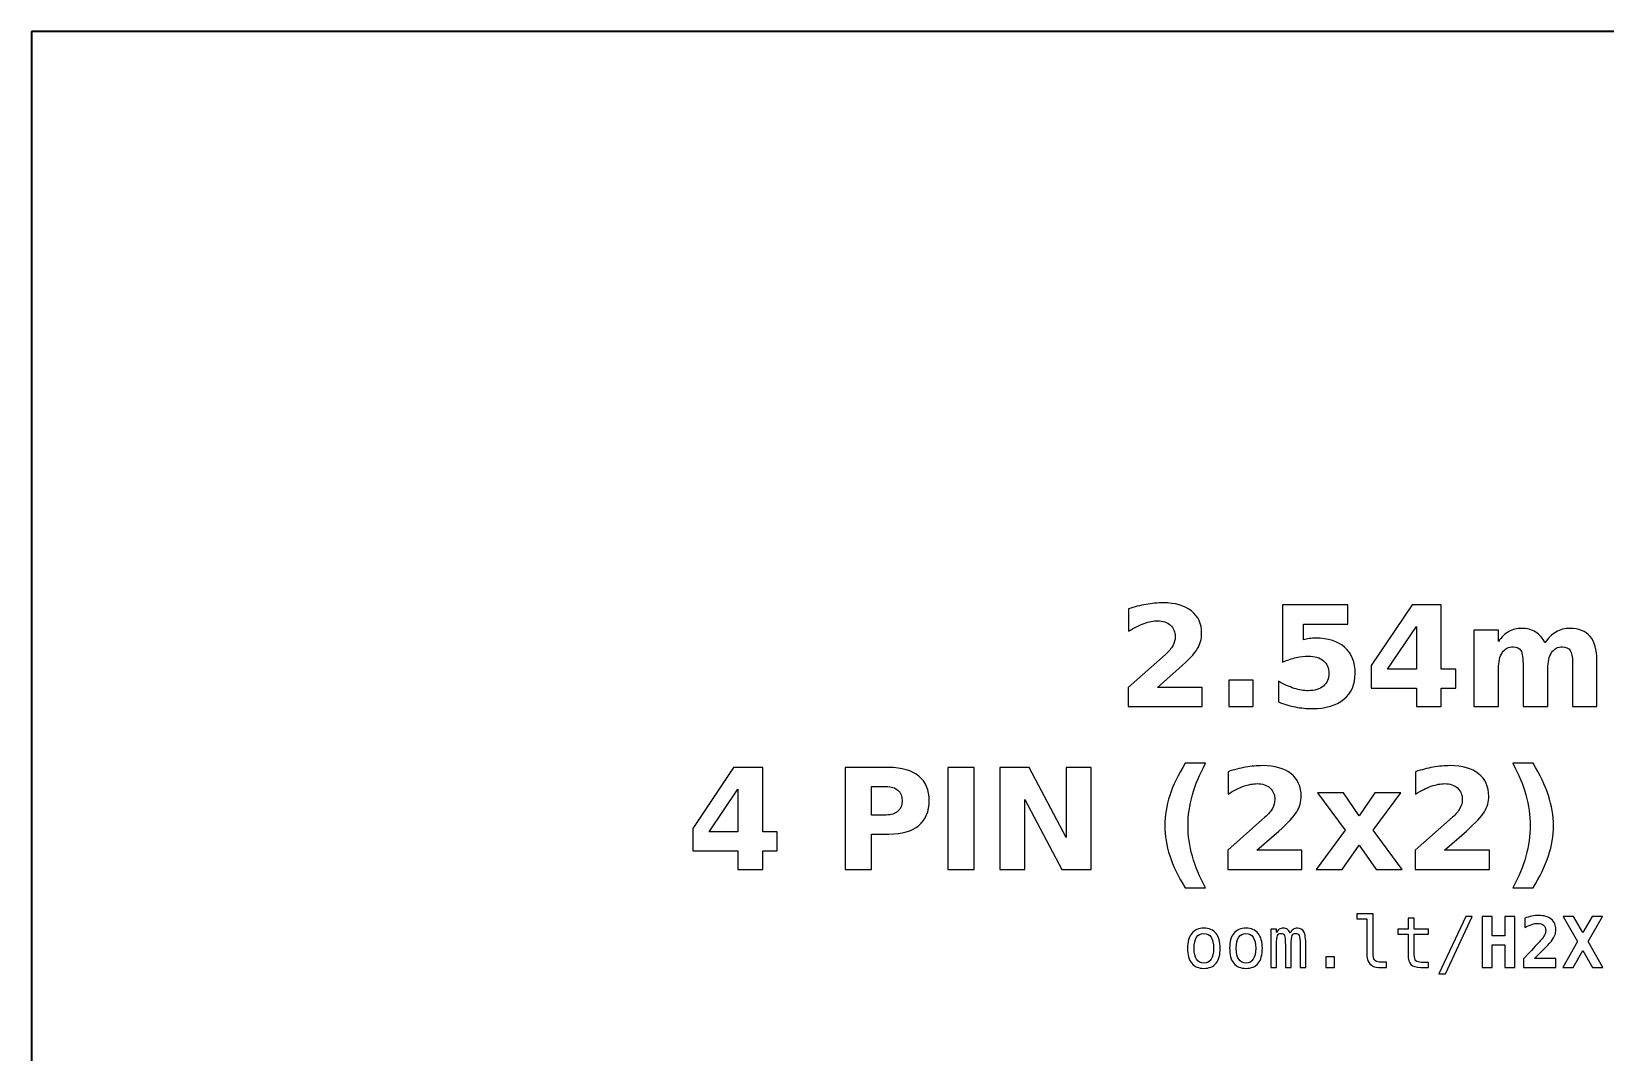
# Model space of a CAD drawing. Header units: centimetres. Extents: x -12.5 to -8.5, y -15.85 to -11.85.
# Drawn here: x -12.5 to -10.25, y -13.31 to -11.85 of the extents above; entities that cross this region are included whole.
import ezdxf

# ---------------------------------------------------------------- set-up
doc = ezdxf.new("R2010")
doc.units = ezdxf.units.CM
doc.header["$MEASUREMENT"] = 0
doc.layers.add('Layer 1', color=7, linetype='Continuous')

msp = doc.modelspace()

# ---------------------------------------------------------------- linework, layer by layer
at = {"layer": 'Layer 1', "color": 7, "lineweight": 35}
msp.add_open_spline([(-12.5, -11.85), (-12.5, -11.85), (-8.5, -11.85), (-8.5, -11.85), (-8.5, -11.85), (-8.5, -11.85), (-8.5, -15.85), (-8.5, -15.85), (-8.5, -15.85), (-8.5, -15.85), (-12.5, -15.85), (-12.5, -15.85), (-12.5, -15.85), (-12.5, -15.85), (-12.5, -11.85), (-12.5, -11.85)], degree=3, knots=[0, 0, 0, 0, 0.25, 0.25, 0.25, 0.25, 0.5, 0.5, 0.5, 0.5, 0.75, 0.75, 0.75, 0.75, 1, 1, 1, 1], dxfattribs=at)
at = {"layer": 'Layer 1', "color": 250}
for points, knots in [([(-10.89018, -12.78782), (-10.89018, -12.78782), (-10.82601, -12.78782), (-10.82601, -12.78782), (-10.82601, -12.78782), (-10.82601, -12.78782), (-10.82601, -12.81545), (-10.82601, -12.81545), (-10.82601, -12.81545), (-10.82601, -12.81545), (-10.93198, -12.81545), (-10.93198, -12.81545), (-10.93198, -12.81545), (-10.93198, -12.81545), (-10.93198, -12.78782), (-10.93198, -12.78782), (-10.93198, -12.78782), (-10.93198, -12.78782), (-10.87874, -12.74085), (-10.87874, -12.74085), (-10.87874, -12.74085), (-10.87398, -12.73655), (-10.87048, -12.73235), (-10.86821, -12.72825), (-10.86821, -12.72825), (-10.86591, -12.72415), (-10.86478, -12.71988), (-10.86478, -12.71545), (-10.86478, -12.71545), (-10.86478, -12.70862), (-10.86708, -12.70312), (-10.87168, -12.69895), (-10.87168, -12.69895), (-10.87624, -12.69478), (-10.88234, -12.69272), (-10.88998, -12.69272), (-10.88998, -12.69272), (-10.89584, -12.69272), (-10.90224, -12.69398), (-10.90921, -12.69648), (-10.90921, -12.69648), (-10.91618, -12.69898), (-10.92364, -12.70272), (-10.93158, -12.70765), (-10.93158, -12.70765), (-10.93158, -12.70765), (-10.93158, -12.67562), (-10.93158, -12.67562), (-10.93158, -12.67562), (-10.92311, -12.67282), (-10.91474, -12.67068), (-10.90648, -12.66922), (-10.90648, -12.66922), (-10.89821, -12.66775), (-10.89011, -12.66702), (-10.88214, -12.66702), (-10.88214, -12.66702), (-10.86471, -12.66702), (-10.85114, -12.67085), (-10.84148, -12.67855), (-10.84148, -12.67855), (-10.83181, -12.68622), (-10.82698, -12.69692), (-10.82698, -12.71068), (-10.82698, -12.71068), (-10.82698, -12.71862), (-10.82904, -12.72602), (-10.83314, -12.73288), (-10.83314, -12.73288), (-10.83724, -12.73975), (-10.84588, -12.74895), (-10.85901, -12.76048), (-10.85901, -12.76048), (-10.85901, -12.76048), (-10.89018, -12.78782), (-10.89018, -12.78782)], [0, 0, 0, 0, 0.0526316, 0.0526316, 0.0526316, 0.0526316, 0.1052632, 0.1052632, 0.1052632, 0.1052632, 0.1578947, 0.1578947, 0.1578947, 0.1578947, 0.2105263, 0.2105263, 0.2105263, 0.2105263, 0.2631579, 0.2631579, 0.2631579, 0.2631579, 0.3157895, 0.3157895, 0.3157895, 0.3157895, 0.3684211, 0.3684211, 0.3684211, 0.3684211, 0.4210526, 0.4210526, 0.4210526, 0.4210526, 0.4736842, 0.4736842, 0.4736842, 0.4736842, 0.5263158, 0.5263158, 0.5263158, 0.5263158, 0.5789474, 0.5789474, 0.5789474, 0.5789474, 0.6315789, 0.6315789, 0.6315789, 0.6315789, 0.6842105, 0.6842105, 0.6842105, 0.6842105, 0.7368421, 0.7368421, 0.7368421, 0.7368421, 0.7894737, 0.7894737, 0.7894737, 0.7894737, 0.8421053, 0.8421053, 0.8421053, 0.8421053, 0.8947368, 0.8947368, 0.8947368, 0.8947368, 0.9473684, 0.9473684, 0.9473684, 0.9473684, 1, 1, 1, 1]), ([(-10.71147, -12.66965), (-10.71147, -12.66965), (-10.618, -12.66965), (-10.618, -12.66965), (-10.618, -12.66965), (-10.618, -12.66965), (-10.618, -12.69728), (-10.618, -12.69728), (-10.618, -12.69728), (-10.618, -12.69728), (-10.6815, -12.69728), (-10.6815, -12.69728), (-10.6815, -12.69728), (-10.6815, -12.69728), (-10.6815, -12.71985), (-10.6815, -12.71985), (-10.6815, -12.71985), (-10.67864, -12.71908), (-10.67577, -12.71848), (-10.67287, -12.71805), (-10.67287, -12.71805), (-10.66997, -12.71762), (-10.66694, -12.71742), (-10.66384, -12.71742), (-10.66384, -12.71742), (-10.64604, -12.71742), (-10.6322, -12.72185), (-10.6223, -12.73075), (-10.6223, -12.73075), (-10.6124, -12.73962), (-10.60747, -12.75202), (-10.60747, -12.76788), (-10.60747, -12.76788), (-10.60747, -12.78365), (-10.61287, -12.79598), (-10.62364, -12.80492), (-10.62364, -12.80492), (-10.6344, -12.81382), (-10.64937, -12.81828), (-10.6685, -12.81828), (-10.6685, -12.81828), (-10.67677, -12.81828), (-10.68497, -12.81748), (-10.69307, -12.81588), (-10.69307, -12.81588), (-10.70117, -12.81428), (-10.70924, -12.81188), (-10.71724, -12.80862), (-10.71724, -12.80862), (-10.71724, -12.80862), (-10.71724, -12.77902), (-10.71724, -12.77902), (-10.71724, -12.77902), (-10.7093, -12.78358), (-10.70177, -12.78698), (-10.69464, -12.78925), (-10.69464, -12.78925), (-10.6875, -12.79155), (-10.68077, -12.79268), (-10.67447, -12.79268), (-10.67447, -12.79268), (-10.66534, -12.79268), (-10.65817, -12.79045), (-10.65294, -12.78598), (-10.65294, -12.78598), (-10.6477, -12.78155), (-10.64507, -12.77552), (-10.64507, -12.76788), (-10.64507, -12.76788), (-10.64507, -12.76022), (-10.6477, -12.75418), (-10.65294, -12.74975), (-10.65294, -12.74975), (-10.65817, -12.74532), (-10.66534, -12.74312), (-10.67447, -12.74312), (-10.67447, -12.74312), (-10.67987, -12.74312), (-10.68564, -12.74382), (-10.69174, -12.74522), (-10.69174, -12.74522), (-10.69787, -12.74662), (-10.70444, -12.74878), (-10.71147, -12.75172), (-10.71147, -12.75172), (-10.71147, -12.75172), (-10.71147, -12.66965), (-10.71147, -12.66965)], [0, 0, 0, 0, 0.0454545, 0.0454545, 0.0454545, 0.0454545, 0.0909091, 0.0909091, 0.0909091, 0.0909091, 0.1363636, 0.1363636, 0.1363636, 0.1363636, 0.1818182, 0.1818182, 0.1818182, 0.1818182, 0.2272727, 0.2272727, 0.2272727, 0.2272727, 0.2727273, 0.2727273, 0.2727273, 0.2727273, 0.3181818, 0.3181818, 0.3181818, 0.3181818, 0.3636364, 0.3636364, 0.3636364, 0.3636364, 0.4090909, 0.4090909, 0.4090909, 0.4090909, 0.4545455, 0.4545455, 0.4545455, 0.4545455, 0.5, 0.5, 0.5, 0.5, 0.5454545, 0.5454545, 0.5454545, 0.5454545, 0.5909091, 0.5909091, 0.5909091, 0.5909091, 0.6363636, 0.6363636, 0.6363636, 0.6363636, 0.6818182, 0.6818182, 0.6818182, 0.6818182, 0.7272727, 0.7272727, 0.7272727, 0.7272727, 0.7727273, 0.7727273, 0.7727273, 0.7727273, 0.8181818, 0.8181818, 0.8181818, 0.8181818, 0.8636364, 0.8636364, 0.8636364, 0.8636364, 0.9090909, 0.9090909, 0.9090909, 0.9090909, 0.9545455, 0.9545455, 0.9545455, 0.9545455, 1, 1, 1, 1]), ([(-10.5261, -12.66965), (-10.5261, -12.66965), (-10.4843, -12.66965), (-10.4843, -12.66965), (-10.4843, -12.66965), (-10.4843, -12.66965), (-10.4843, -12.76165), (-10.4843, -12.76165), (-10.4843, -12.76165), (-10.4843, -12.76165), (-10.4635, -12.76165), (-10.4635, -12.76165), (-10.4635, -12.76165), (-10.4635, -12.76165), (-10.4635, -12.78888), (-10.4635, -12.78888), (-10.4635, -12.78888), (-10.4635, -12.78888), (-10.4843, -12.78888), (-10.4843, -12.78888), (-10.4843, -12.78888), (-10.4843, -12.78888), (-10.4843, -12.81545), (-10.4843, -12.81545), (-10.4843, -12.81545), (-10.4843, -12.81545), (-10.51983, -12.81545), (-10.51983, -12.81545), (-10.51983, -12.81545), (-10.51983, -12.81545), (-10.51983, -12.78888), (-10.51983, -12.78888), (-10.51983, -12.78888), (-10.51983, -12.78888), (-10.5845, -12.78888), (-10.5845, -12.78888), (-10.5845, -12.78888), (-10.5845, -12.78888), (-10.5845, -12.75665), (-10.5845, -12.75665), (-10.5845, -12.75665), (-10.5845, -12.75665), (-10.5261, -12.66965), (-10.5261, -12.66965)], [0, 0, 0, 0, 0.0909091, 0.0909091, 0.0909091, 0.0909091, 0.1818182, 0.1818182, 0.1818182, 0.1818182, 0.2727273, 0.2727273, 0.2727273, 0.2727273, 0.3636364, 0.3636364, 0.3636364, 0.3636364, 0.4545455, 0.4545455, 0.4545455, 0.4545455, 0.5454545, 0.5454545, 0.5454545, 0.5454545, 0.6363636, 0.6363636, 0.6363636, 0.6363636, 0.7272727, 0.7272727, 0.7272727, 0.7272727, 0.8181818, 0.8181818, 0.8181818, 0.8181818, 0.9090909, 0.9090909, 0.9090909, 0.9090909, 1, 1, 1, 1]), ([(-10.51983, -12.70062), (-10.51983, -12.70062), (-10.56107, -12.76165), (-10.56107, -12.76165), (-10.56107, -12.76165), (-10.56107, -12.76165), (-10.51983, -12.76165), (-10.51983, -12.76165), (-10.51983, -12.76165), (-10.51983, -12.76165), (-10.51983, -12.70062), (-10.51983, -12.70062)], [0, 0, 0, 0, 0.3333333, 0.3333333, 0.3333333, 0.3333333, 0.6666667, 0.6666667, 0.6666667, 0.6666667, 1, 1, 1, 1]), ([(-10.33616, -12.72425), (-10.33173, -12.71748), (-10.3265, -12.71232), (-10.3204, -12.70878), (-10.3204, -12.70878), (-10.3143, -12.70522), (-10.30763, -12.70345), (-10.30033, -12.70345), (-10.30033, -12.70345), (-10.28776, -12.70345), (-10.2782, -12.70732), (-10.27163, -12.71508), (-10.27163, -12.71508), (-10.26506, -12.72282), (-10.26176, -12.73408), (-10.26176, -12.74885), (-10.26176, -12.74885), (-10.26176, -12.74885), (-10.26176, -12.81545), (-10.26176, -12.81545), (-10.26176, -12.81545), (-10.26176, -12.81545), (-10.29693, -12.81545), (-10.29693, -12.81545), (-10.29693, -12.81545), (-10.29693, -12.81545), (-10.29693, -12.75842), (-10.29693, -12.75842), (-10.29693, -12.75842), (-10.29686, -12.75758), (-10.29683, -12.75672), (-10.2968, -12.75578), (-10.2968, -12.75578), (-10.29676, -12.75488), (-10.29673, -12.75358), (-10.29673, -12.75188), (-10.29673, -12.75188), (-10.29673, -12.74415), (-10.29786, -12.73852), (-10.30016, -12.73505), (-10.30016, -12.73505), (-10.30243, -12.73155), (-10.3061, -12.72982), (-10.31116, -12.72982), (-10.31116, -12.72982), (-10.31783, -12.72982), (-10.32293, -12.73255), (-10.32656, -12.73802), (-10.32656, -12.73802), (-10.33016, -12.74348), (-10.33203, -12.75138), (-10.33216, -12.76175), (-10.33216, -12.76175), (-10.33216, -12.76175), (-10.33216, -12.81545), (-10.33216, -12.81545), (-10.33216, -12.81545), (-10.33216, -12.81545), (-10.36733, -12.81545), (-10.36733, -12.81545), (-10.36733, -12.81545), (-10.36733, -12.81545), (-10.36733, -12.75842), (-10.36733, -12.75842), (-10.36733, -12.75842), (-10.36733, -12.74632), (-10.36836, -12.73852), (-10.37046, -12.73505), (-10.37046, -12.73505), (-10.37253, -12.73155), (-10.37623, -12.72982), (-10.38156, -12.72982), (-10.38156, -12.72982), (-10.3883, -12.72982), (-10.39346, -12.73258), (-10.3971, -12.73808), (-10.3971, -12.73808), (-10.40073, -12.74358), (-10.40256, -12.75142), (-10.40256, -12.76165), (-10.40256, -12.76165), (-10.40256, -12.76165), (-10.40256, -12.81545), (-10.40256, -12.81545), (-10.40256, -12.81545), (-10.40256, -12.81545), (-10.43773, -12.81545), (-10.43773, -12.81545), (-10.43773, -12.81545), (-10.43773, -12.81545), (-10.43773, -12.70608), (-10.43773, -12.70608), (-10.43773, -12.70608), (-10.43773, -12.70608), (-10.40256, -12.70608), (-10.40256, -12.70608), (-10.40256, -12.70608), (-10.40256, -12.70608), (-10.40256, -12.72212), (-10.40256, -12.72212), (-10.40256, -12.72212), (-10.39826, -12.71592), (-10.39333, -12.71128), (-10.38776, -12.70815), (-10.38776, -12.70815), (-10.3822, -12.70502), (-10.37606, -12.70345), (-10.36936, -12.70345), (-10.36936, -12.70345), (-10.36183, -12.70345), (-10.35513, -12.70528), (-10.34936, -12.70892), (-10.34936, -12.70892), (-10.34356, -12.71258), (-10.33916, -12.71768), (-10.33616, -12.72425)], [0, 0, 0, 0, 0.0344828, 0.0344828, 0.0344828, 0.0344828, 0.0689655, 0.0689655, 0.0689655, 0.0689655, 0.1034483, 0.1034483, 0.1034483, 0.1034483, 0.137931, 0.137931, 0.137931, 0.137931, 0.1724138, 0.1724138, 0.1724138, 0.1724138, 0.2068966, 0.2068966, 0.2068966, 0.2068966, 0.2413793, 0.2413793, 0.2413793, 0.2413793, 0.2758621, 0.2758621, 0.2758621, 0.2758621, 0.3103448, 0.3103448, 0.3103448, 0.3103448, 0.3448276, 0.3448276, 0.3448276, 0.3448276, 0.3793103, 0.3793103, 0.3793103, 0.3793103, 0.4137931, 0.4137931, 0.4137931, 0.4137931, 0.4482759, 0.4482759, 0.4482759, 0.4482759, 0.4827586, 0.4827586, 0.4827586, 0.4827586, 0.5172414, 0.5172414, 0.5172414, 0.5172414, 0.5517241, 0.5517241, 0.5517241, 0.5517241, 0.5862069, 0.5862069, 0.5862069, 0.5862069, 0.6206897, 0.6206897, 0.6206897, 0.6206897, 0.6551724, 0.6551724, 0.6551724, 0.6551724, 0.6896552, 0.6896552, 0.6896552, 0.6896552, 0.7241379, 0.7241379, 0.7241379, 0.7241379, 0.7586207, 0.7586207, 0.7586207, 0.7586207, 0.7931034, 0.7931034, 0.7931034, 0.7931034, 0.8275862, 0.8275862, 0.8275862, 0.8275862, 0.862069, 0.862069, 0.862069, 0.862069, 0.8965517, 0.8965517, 0.8965517, 0.8965517, 0.9310345, 0.9310345, 0.9310345, 0.9310345, 0.9655172, 0.9655172, 0.9655172, 0.9655172, 1, 1, 1, 1]), ([(-10.78824, -12.77765), (-10.78824, -12.77765), (-10.75307, -12.77765), (-10.75307, -12.77765), (-10.75307, -12.77765), (-10.75307, -12.77765), (-10.75307, -12.81545), (-10.75307, -12.81545), (-10.75307, -12.81545), (-10.75307, -12.81545), (-10.78824, -12.81545), (-10.78824, -12.81545), (-10.78824, -12.81545), (-10.78824, -12.81545), (-10.78824, -12.77765), (-10.78824, -12.77765)], [0, 0, 0, 0, 0.25, 0.25, 0.25, 0.25, 0.5, 0.5, 0.5, 0.5, 0.75, 0.75, 0.75, 0.75, 1, 1, 1, 1]), ([(-11.49624, -12.90245), (-11.49624, -12.90245), (-11.45444, -12.90245), (-11.45444, -12.90245), (-11.45444, -12.90245), (-11.45444, -12.90245), (-11.45444, -12.99445), (-11.45444, -12.99445), (-11.45444, -12.99445), (-11.45444, -12.99445), (-11.43364, -12.99445), (-11.43364, -12.99445), (-11.43364, -12.99445), (-11.43364, -12.99445), (-11.43364, -13.02168), (-11.43364, -13.02168), (-11.43364, -13.02168), (-11.43364, -13.02168), (-11.45444, -13.02168), (-11.45444, -13.02168), (-11.45444, -13.02168), (-11.45444, -13.02168), (-11.45444, -13.04825), (-11.45444, -13.04825), (-11.45444, -13.04825), (-11.45444, -13.04825), (-11.48997, -13.04825), (-11.48997, -13.04825), (-11.48997, -13.04825), (-11.48997, -13.04825), (-11.48997, -13.02168), (-11.48997, -13.02168), (-11.48997, -13.02168), (-11.48997, -13.02168), (-11.55464, -13.02168), (-11.55464, -13.02168), (-11.55464, -13.02168), (-11.55464, -13.02168), (-11.55464, -12.98945), (-11.55464, -12.98945), (-11.55464, -12.98945), (-11.55464, -12.98945), (-11.49624, -12.90245), (-11.49624, -12.90245)], [0, 0, 0, 0, 0.0909091, 0.0909091, 0.0909091, 0.0909091, 0.1818182, 0.1818182, 0.1818182, 0.1818182, 0.2727273, 0.2727273, 0.2727273, 0.2727273, 0.3636364, 0.3636364, 0.3636364, 0.3636364, 0.4545455, 0.4545455, 0.4545455, 0.4545455, 0.5454545, 0.5454545, 0.5454545, 0.5454545, 0.6363636, 0.6363636, 0.6363636, 0.6363636, 0.7272727, 0.7272727, 0.7272727, 0.7272727, 0.8181818, 0.8181818, 0.8181818, 0.8181818, 0.9090909, 0.9090909, 0.9090909, 0.9090909, 1, 1, 1, 1]), ([(-11.33647, -12.90245), (-11.33647, -12.90245), (-11.27407, -12.90245), (-11.27407, -12.90245), (-11.27407, -12.90245), (-11.25551, -12.90245), (-11.24127, -12.90658), (-11.23134, -12.91482), (-11.23134, -12.91482), (-11.22141, -12.92305), (-11.21644, -12.93478), (-11.21644, -12.95002), (-11.21644, -12.95002), (-11.21644, -12.96528), (-11.22141, -12.97705), (-11.23134, -12.98528), (-11.23134, -12.98528), (-11.24127, -12.99352), (-11.25551, -12.99765), (-11.27407, -12.99765), (-11.27407, -12.99765), (-11.27407, -12.99765), (-11.29887, -12.99765), (-11.29887, -12.99765), (-11.29887, -12.99765), (-11.29887, -12.99765), (-11.29887, -13.04825), (-11.29887, -13.04825), (-11.29887, -13.04825), (-11.29887, -13.04825), (-11.33647, -13.04825), (-11.33647, -13.04825), (-11.33647, -13.04825), (-11.33647, -13.04825), (-11.33647, -12.90245), (-11.33647, -12.90245)], [0, 0, 0, 0, 0.1111111, 0.1111111, 0.1111111, 0.1111111, 0.2222222, 0.2222222, 0.2222222, 0.2222222, 0.3333333, 0.3333333, 0.3333333, 0.3333333, 0.4444444, 0.4444444, 0.4444444, 0.4444444, 0.5555556, 0.5555556, 0.5555556, 0.5555556, 0.6666667, 0.6666667, 0.6666667, 0.6666667, 0.7777778, 0.7777778, 0.7777778, 0.7777778, 0.8888889, 0.8888889, 0.8888889, 0.8888889, 1, 1, 1, 1]), ([(-11.1899, -12.90245), (-11.1899, -12.90245), (-11.1523, -12.90245), (-11.1523, -12.90245), (-11.1523, -12.90245), (-11.1523, -12.90245), (-11.1523, -13.04825), (-11.1523, -13.04825), (-11.1523, -13.04825), (-11.1523, -13.04825), (-11.1899, -13.04825), (-11.1899, -13.04825), (-11.1899, -13.04825), (-11.1899, -13.04825), (-11.1899, -12.90245), (-11.1899, -12.90245)], [0, 0, 0, 0, 0.25, 0.25, 0.25, 0.25, 0.5, 0.5, 0.5, 0.5, 0.75, 0.75, 0.75, 0.75, 1, 1, 1, 1]), ([(-11.1155, -12.90245), (-11.1155, -12.90245), (-11.0735, -12.90245), (-11.0735, -12.90245), (-11.0735, -12.90245), (-11.0735, -12.90245), (-11.02047, -13.00245), (-11.02047, -13.00245), (-11.02047, -13.00245), (-11.02047, -13.00245), (-11.02047, -12.90245), (-11.02047, -12.90245), (-11.02047, -12.90245), (-11.02047, -12.90245), (-10.98484, -12.90245), (-10.98484, -12.90245), (-10.98484, -12.90245), (-10.98484, -12.90245), (-10.98484, -13.04825), (-10.98484, -13.04825), (-10.98484, -13.04825), (-10.98484, -13.04825), (-11.02684, -13.04825), (-11.02684, -13.04825), (-11.02684, -13.04825), (-11.02684, -13.04825), (-11.07987, -12.94825), (-11.07987, -12.94825), (-11.07987, -12.94825), (-11.07987, -12.94825), (-11.07987, -13.04825), (-11.07987, -13.04825), (-11.07987, -13.04825), (-11.07987, -13.04825), (-11.1155, -13.04825), (-11.1155, -13.04825), (-11.1155, -13.04825), (-11.1155, -13.04825), (-11.1155, -12.90245), (-11.1155, -12.90245)], [0, 0, 0, 0, 0.1, 0.1, 0.1, 0.1, 0.2, 0.2, 0.2, 0.2, 0.3, 0.3, 0.3, 0.3, 0.4, 0.4, 0.4, 0.4, 0.5, 0.5, 0.5, 0.5, 0.6, 0.6, 0.6, 0.6, 0.7, 0.7, 0.7, 0.7, 0.8, 0.8, 0.8, 0.8, 0.9, 0.9, 0.9, 0.9, 1, 1, 1, 1]), ([(-10.82147, -13.07462), (-10.82147, -13.07462), (-10.85047, -13.07462), (-10.85047, -13.07462), (-10.85047, -13.07462), (-10.86044, -13.05855), (-10.8678, -13.04325), (-10.87254, -13.02875), (-10.87254, -13.02875), (-10.8773, -13.01428), (-10.87967, -12.99992), (-10.87967, -12.98565), (-10.87967, -12.98565), (-10.87967, -12.97138), (-10.87727, -12.95695), (-10.8725, -12.94235), (-10.8725, -12.94235), (-10.8677, -12.92772), (-10.86037, -12.91245), (-10.85047, -12.89648), (-10.85047, -12.89648), (-10.85047, -12.89648), (-10.82147, -12.89648), (-10.82147, -12.89648), (-10.82147, -12.89648), (-10.8298, -12.91192), (-10.83604, -12.92702), (-10.8402, -12.94175), (-10.8402, -12.94175), (-10.84437, -12.95648), (-10.84647, -12.97105), (-10.84647, -12.98545), (-10.84647, -12.98545), (-10.84647, -12.99985), (-10.8444, -13.01442), (-10.84027, -13.02922), (-10.84027, -13.02922), (-10.83614, -13.04398), (-10.82987, -13.05912), (-10.82147, -13.07462)], [0, 0, 0, 0, 0.1, 0.1, 0.1, 0.1, 0.2, 0.2, 0.2, 0.2, 0.3, 0.3, 0.3, 0.3, 0.4, 0.4, 0.4, 0.4, 0.5, 0.5, 0.5, 0.5, 0.6, 0.6, 0.6, 0.6, 0.7, 0.7, 0.7, 0.7, 0.8, 0.8, 0.8, 0.8, 0.9, 0.9, 0.9, 0.9, 1, 1, 1, 1]), ([(-10.74784, -13.02062), (-10.74784, -13.02062), (-10.68367, -13.02062), (-10.68367, -13.02062), (-10.68367, -13.02062), (-10.68367, -13.02062), (-10.68367, -13.04825), (-10.68367, -13.04825), (-10.68367, -13.04825), (-10.68367, -13.04825), (-10.78964, -13.04825), (-10.78964, -13.04825), (-10.78964, -13.04825), (-10.78964, -13.04825), (-10.78964, -13.02062), (-10.78964, -13.02062), (-10.78964, -13.02062), (-10.78964, -13.02062), (-10.7364, -12.97365), (-10.7364, -12.97365), (-10.7364, -12.97365), (-10.73164, -12.96935), (-10.72814, -12.96515), (-10.72587, -12.96105), (-10.72587, -12.96105), (-10.72357, -12.95695), (-10.72244, -12.95268), (-10.72244, -12.94825), (-10.72244, -12.94825), (-10.72244, -12.94142), (-10.72474, -12.93592), (-10.72934, -12.93175), (-10.72934, -12.93175), (-10.7339, -12.92758), (-10.74, -12.92552), (-10.74764, -12.92552), (-10.74764, -12.92552), (-10.7535, -12.92552), (-10.7599, -12.92678), (-10.76687, -12.92928), (-10.76687, -12.92928), (-10.77384, -12.93178), (-10.7813, -12.93552), (-10.78924, -12.94045), (-10.78924, -12.94045), (-10.78924, -12.94045), (-10.78924, -12.90842), (-10.78924, -12.90842), (-10.78924, -12.90842), (-10.78077, -12.90562), (-10.7724, -12.90348), (-10.76414, -12.90202), (-10.76414, -12.90202), (-10.75587, -12.90055), (-10.74777, -12.89982), (-10.7398, -12.89982), (-10.7398, -12.89982), (-10.72237, -12.89982), (-10.7088, -12.90365), (-10.69914, -12.91135), (-10.69914, -12.91135), (-10.68947, -12.91902), (-10.68464, -12.92972), (-10.68464, -12.94348), (-10.68464, -12.94348), (-10.68464, -12.95142), (-10.6867, -12.95882), (-10.6908, -12.96568), (-10.6908, -12.96568), (-10.6949, -12.97255), (-10.70354, -12.98175), (-10.71667, -12.99328), (-10.71667, -12.99328), (-10.71667, -12.99328), (-10.74784, -13.02062), (-10.74784, -13.02062)], [0, 0, 0, 0, 0.0526316, 0.0526316, 0.0526316, 0.0526316, 0.1052632, 0.1052632, 0.1052632, 0.1052632, 0.1578947, 0.1578947, 0.1578947, 0.1578947, 0.2105263, 0.2105263, 0.2105263, 0.2105263, 0.2631579, 0.2631579, 0.2631579, 0.2631579, 0.3157895, 0.3157895, 0.3157895, 0.3157895, 0.3684211, 0.3684211, 0.3684211, 0.3684211, 0.4210526, 0.4210526, 0.4210526, 0.4210526, 0.4736842, 0.4736842, 0.4736842, 0.4736842, 0.5263158, 0.5263158, 0.5263158, 0.5263158, 0.5789474, 0.5789474, 0.5789474, 0.5789474, 0.6315789, 0.6315789, 0.6315789, 0.6315789, 0.6842105, 0.6842105, 0.6842105, 0.6842105, 0.7368421, 0.7368421, 0.7368421, 0.7368421, 0.7894737, 0.7894737, 0.7894737, 0.7894737, 0.8421053, 0.8421053, 0.8421053, 0.8421053, 0.8947368, 0.8947368, 0.8947368, 0.8947368, 0.9473684, 0.9473684, 0.9473684, 0.9473684, 1, 1, 1, 1]), ([(-10.47967, -13.02062), (-10.47967, -13.02062), (-10.4155, -13.02062), (-10.4155, -13.02062), (-10.4155, -13.02062), (-10.4155, -13.02062), (-10.4155, -13.04825), (-10.4155, -13.04825), (-10.4155, -13.04825), (-10.4155, -13.04825), (-10.52147, -13.04825), (-10.52147, -13.04825), (-10.52147, -13.04825), (-10.52147, -13.04825), (-10.52147, -13.02062), (-10.52147, -13.02062), (-10.52147, -13.02062), (-10.52147, -13.02062), (-10.46823, -12.97365), (-10.46823, -12.97365), (-10.46823, -12.97365), (-10.46347, -12.96935), (-10.45997, -12.96515), (-10.4577, -12.96105), (-10.4577, -12.96105), (-10.4554, -12.95695), (-10.45427, -12.95268), (-10.45427, -12.94825), (-10.45427, -12.94825), (-10.45427, -12.94142), (-10.45657, -12.93592), (-10.46117, -12.93175), (-10.46117, -12.93175), (-10.46573, -12.92758), (-10.47183, -12.92552), (-10.47947, -12.92552), (-10.47947, -12.92552), (-10.48533, -12.92552), (-10.49173, -12.92678), (-10.4987, -12.92928), (-10.4987, -12.92928), (-10.50567, -12.93178), (-10.51313, -12.93552), (-10.52107, -12.94045), (-10.52107, -12.94045), (-10.52107, -12.94045), (-10.52107, -12.90842), (-10.52107, -12.90842), (-10.52107, -12.90842), (-10.5126, -12.90562), (-10.50423, -12.90348), (-10.49597, -12.90202), (-10.49597, -12.90202), (-10.4877, -12.90055), (-10.4796, -12.89982), (-10.47163, -12.89982), (-10.47163, -12.89982), (-10.4542, -12.89982), (-10.44063, -12.90365), (-10.43097, -12.91135), (-10.43097, -12.91135), (-10.4213, -12.91902), (-10.41647, -12.92972), (-10.41647, -12.94348), (-10.41647, -12.94348), (-10.41647, -12.95142), (-10.41853, -12.95882), (-10.42263, -12.96568), (-10.42263, -12.96568), (-10.42673, -12.97255), (-10.43537, -12.98175), (-10.4485, -12.99328), (-10.4485, -12.99328), (-10.4485, -12.99328), (-10.47967, -13.02062), (-10.47967, -13.02062)], [0, 0, 0, 0, 0.0526316, 0.0526316, 0.0526316, 0.0526316, 0.1052632, 0.1052632, 0.1052632, 0.1052632, 0.1578947, 0.1578947, 0.1578947, 0.1578947, 0.2105263, 0.2105263, 0.2105263, 0.2105263, 0.2631579, 0.2631579, 0.2631579, 0.2631579, 0.3157895, 0.3157895, 0.3157895, 0.3157895, 0.3684211, 0.3684211, 0.3684211, 0.3684211, 0.4210526, 0.4210526, 0.4210526, 0.4210526, 0.4736842, 0.4736842, 0.4736842, 0.4736842, 0.5263158, 0.5263158, 0.5263158, 0.5263158, 0.5789474, 0.5789474, 0.5789474, 0.5789474, 0.6315789, 0.6315789, 0.6315789, 0.6315789, 0.6842105, 0.6842105, 0.6842105, 0.6842105, 0.7368421, 0.7368421, 0.7368421, 0.7368421, 0.7894737, 0.7894737, 0.7894737, 0.7894737, 0.8421053, 0.8421053, 0.8421053, 0.8421053, 0.8947368, 0.8947368, 0.8947368, 0.8947368, 0.9473684, 0.9473684, 0.9473684, 0.9473684, 1, 1, 1, 1]), ([(-10.38213, -13.07462), (-10.3738, -13.05912), (-10.36753, -13.04398), (-10.36336, -13.02922), (-10.36336, -13.02922), (-10.3592, -13.01442), (-10.35713, -12.99985), (-10.35713, -12.98545), (-10.35713, -12.98545), (-10.35713, -12.97105), (-10.3592, -12.95648), (-10.36336, -12.94175), (-10.36336, -12.94175), (-10.36753, -12.92702), (-10.3738, -12.91192), (-10.38213, -12.89648), (-10.38213, -12.89648), (-10.38213, -12.89648), (-10.35313, -12.89648), (-10.35313, -12.89648), (-10.35313, -12.89648), (-10.34323, -12.91245), (-10.3359, -12.92772), (-10.3311, -12.94235), (-10.3311, -12.94235), (-10.32633, -12.95695), (-10.32393, -12.97138), (-10.32393, -12.98565), (-10.32393, -12.98565), (-10.32393, -12.99992), (-10.3263, -13.01428), (-10.33106, -13.02875), (-10.33106, -13.02875), (-10.3358, -13.04325), (-10.34316, -13.05855), (-10.35313, -13.07462), (-10.35313, -13.07462), (-10.35313, -13.07462), (-10.38213, -13.07462), (-10.38213, -13.07462)], [0, 0, 0, 0, 0.1, 0.1, 0.1, 0.1, 0.2, 0.2, 0.2, 0.2, 0.3, 0.3, 0.3, 0.3, 0.4, 0.4, 0.4, 0.4, 0.5, 0.5, 0.5, 0.5, 0.6, 0.6, 0.6, 0.6, 0.7, 0.7, 0.7, 0.7, 0.8, 0.8, 0.8, 0.8, 0.9, 0.9, 0.9, 0.9, 1, 1, 1, 1]), ([(-11.48997, -12.93342), (-11.48997, -12.93342), (-11.53121, -12.99445), (-11.53121, -12.99445), (-11.53121, -12.99445), (-11.53121, -12.99445), (-11.48997, -12.99445), (-11.48997, -12.99445), (-11.48997, -12.99445), (-11.48997, -12.99445), (-11.48997, -12.93342), (-11.48997, -12.93342)], [0, 0, 0, 0, 0.3333333, 0.3333333, 0.3333333, 0.3333333, 0.6666667, 0.6666667, 0.6666667, 0.6666667, 1, 1, 1, 1]), ([(-11.29887, -12.92968), (-11.29887, -12.92968), (-11.29887, -12.97042), (-11.29887, -12.97042), (-11.29887, -12.97042), (-11.29887, -12.97042), (-11.27807, -12.97042), (-11.27807, -12.97042), (-11.27807, -12.97042), (-11.27077, -12.97042), (-11.26514, -12.96865), (-11.26117, -12.96508), (-11.26117, -12.96508), (-11.25721, -12.96155), (-11.25521, -12.95652), (-11.25521, -12.95002), (-11.25521, -12.95002), (-11.25521, -12.94348), (-11.25721, -12.93848), (-11.26117, -12.93495), (-11.26117, -12.93495), (-11.26514, -12.93145), (-11.27077, -12.92968), (-11.27807, -12.92968), (-11.27807, -12.92968), (-11.27807, -12.92968), (-11.29887, -12.92968), (-11.29887, -12.92968)], [0, 0, 0, 0, 0.1428571, 0.1428571, 0.1428571, 0.1428571, 0.2857143, 0.2857143, 0.2857143, 0.2857143, 0.4285714, 0.4285714, 0.4285714, 0.4285714, 0.5714286, 0.5714286, 0.5714286, 0.5714286, 0.7142857, 0.7142857, 0.7142857, 0.7142857, 0.8571429, 0.8571429, 0.8571429, 0.8571429, 1, 1, 1, 1]), ([(-10.62187, -12.99228), (-10.62187, -12.99228), (-10.6613, -12.93888), (-10.6613, -12.93888), (-10.6613, -12.93888), (-10.6613, -12.93888), (-10.6243, -12.93888), (-10.6243, -12.93888), (-10.6243, -12.93888), (-10.6243, -12.93888), (-10.60193, -12.97132), (-10.60193, -12.97132), (-10.60193, -12.97132), (-10.60193, -12.97132), (-10.5793, -12.93888), (-10.5793, -12.93888), (-10.5793, -12.93888), (-10.5793, -12.93888), (-10.5423, -12.93888), (-10.5423, -12.93888), (-10.5423, -12.93888), (-10.5423, -12.93888), (-10.58173, -12.99212), (-10.58173, -12.99212), (-10.58173, -12.99212), (-10.58173, -12.99212), (-10.54033, -13.04825), (-10.54033, -13.04825), (-10.54033, -13.04825), (-10.54033, -13.04825), (-10.57733, -13.04825), (-10.57733, -13.04825), (-10.57733, -13.04825), (-10.57733, -13.04825), (-10.60193, -13.01368), (-10.60193, -13.01368), (-10.60193, -13.01368), (-10.60193, -13.01368), (-10.62627, -13.04825), (-10.62627, -13.04825), (-10.62627, -13.04825), (-10.62627, -13.04825), (-10.66327, -13.04825), (-10.66327, -13.04825), (-10.66327, -13.04825), (-10.66327, -13.04825), (-10.62187, -12.99228), (-10.62187, -12.99228)], [0, 0, 0, 0, 0.0833333, 0.0833333, 0.0833333, 0.0833333, 0.1666667, 0.1666667, 0.1666667, 0.1666667, 0.25, 0.25, 0.25, 0.25, 0.3333333, 0.3333333, 0.3333333, 0.3333333, 0.4166667, 0.4166667, 0.4166667, 0.4166667, 0.5, 0.5, 0.5, 0.5, 0.5833333, 0.5833333, 0.5833333, 0.5833333, 0.6666667, 0.6666667, 0.6666667, 0.6666667, 0.75, 0.75, 0.75, 0.75, 0.8333333, 0.8333333, 0.8333333, 0.8333333, 0.9166667, 0.9166667, 0.9166667, 0.9166667, 1, 1, 1, 1]), ([(-10.58187, -13.16842), (-10.58187, -13.17246), (-10.58114, -13.17549), (-10.57965, -13.17754), (-10.57965, -13.17754), (-10.57817, -13.17959), (-10.57599, -13.18062), (-10.57309, -13.18062), (-10.57309, -13.18062), (-10.57309, -13.18062), (-10.56259, -13.18062), (-10.56259, -13.18062), (-10.56259, -13.18062), (-10.56259, -13.18062), (-10.56259, -13.18824), (-10.56259, -13.18824), (-10.56259, -13.18824), (-10.56259, -13.18824), (-10.57395, -13.18824), (-10.57395, -13.18824), (-10.57395, -13.18824), (-10.57934, -13.18824), (-10.58349, -13.18651), (-10.58644, -13.18306), (-10.58644, -13.18306), (-10.58939, -13.17961), (-10.59085, -13.17472), (-10.59085, -13.16842), (-10.59085, -13.16842), (-10.59085, -13.16842), (-10.59085, -13.11876), (-10.59085, -13.11876), (-10.59085, -13.11876), (-10.59085, -13.11876), (-10.60525, -13.11876), (-10.60525, -13.11876), (-10.60525, -13.11876), (-10.60525, -13.11876), (-10.60525, -13.11172), (-10.60525, -13.11172), (-10.60525, -13.11172), (-10.60525, -13.11172), (-10.58187, -13.11172), (-10.58187, -13.11172), (-10.58187, -13.11172), (-10.58187, -13.11172), (-10.58187, -13.16842), (-10.58187, -13.16842)], [0, 0, 0, 0, 0.0833333, 0.0833333, 0.0833333, 0.0833333, 0.1666667, 0.1666667, 0.1666667, 0.1666667, 0.25, 0.25, 0.25, 0.25, 0.3333333, 0.3333333, 0.3333333, 0.3333333, 0.4166667, 0.4166667, 0.4166667, 0.4166667, 0.5, 0.5, 0.5, 0.5, 0.5833333, 0.5833333, 0.5833333, 0.5833333, 0.6666667, 0.6666667, 0.6666667, 0.6666667, 0.75, 0.75, 0.75, 0.75, 0.8333333, 0.8333333, 0.8333333, 0.8333333, 0.9166667, 0.9166667, 0.9166667, 0.9166667, 1, 1, 1, 1]), ([(-10.52289, -13.11802), (-10.52289, -13.11802), (-10.52289, -13.13356), (-10.52289, -13.13356), (-10.52289, -13.13356), (-10.52289, -13.13356), (-10.50247, -13.13356), (-10.50247, -13.13356), (-10.50247, -13.13356), (-10.50247, -13.13356), (-10.50247, -13.14054), (-10.50247, -13.14054), (-10.50247, -13.14054), (-10.50247, -13.14054), (-10.52289, -13.14054), (-10.52289, -13.14054), (-10.52289, -13.14054), (-10.52289, -13.14054), (-10.52289, -13.17022), (-10.52289, -13.17022), (-10.52289, -13.17022), (-10.52289, -13.17426), (-10.52212, -13.17707), (-10.52059, -13.17866), (-10.52059, -13.17866), (-10.51905, -13.18026), (-10.51639, -13.18106), (-10.51259, -13.18106), (-10.51259, -13.18106), (-10.51259, -13.18106), (-10.50247, -13.18106), (-10.50247, -13.18106), (-10.50247, -13.18106), (-10.50247, -13.18106), (-10.50247, -13.18824), (-10.50247, -13.18824), (-10.50247, -13.18824), (-10.50247, -13.18824), (-10.51345, -13.18824), (-10.51345, -13.18824), (-10.51345, -13.18824), (-10.5202, -13.18824), (-10.52495, -13.18689), (-10.52772, -13.18419), (-10.52772, -13.18419), (-10.53049, -13.18149), (-10.53187, -13.17682), (-10.53187, -13.17022), (-10.53187, -13.17022), (-10.53187, -13.17022), (-10.53187, -13.14054), (-10.53187, -13.14054), (-10.53187, -13.14054), (-10.53187, -13.14054), (-10.54647, -13.14054), (-10.54647, -13.14054), (-10.54647, -13.14054), (-10.54647, -13.14054), (-10.54647, -13.13356), (-10.54647, -13.13356), (-10.54647, -13.13356), (-10.54647, -13.13356), (-10.53187, -13.13356), (-10.53187, -13.13356), (-10.53187, -13.13356), (-10.53187, -13.13356), (-10.53187, -13.11802), (-10.53187, -13.11802), (-10.53187, -13.11802), (-10.53187, -13.11802), (-10.52289, -13.11802), (-10.52289, -13.11802)], [0, 0, 0, 0, 0.0555556, 0.0555556, 0.0555556, 0.0555556, 0.1111111, 0.1111111, 0.1111111, 0.1111111, 0.1666667, 0.1666667, 0.1666667, 0.1666667, 0.2222222, 0.2222222, 0.2222222, 0.2222222, 0.2777778, 0.2777778, 0.2777778, 0.2777778, 0.3333333, 0.3333333, 0.3333333, 0.3333333, 0.3888889, 0.3888889, 0.3888889, 0.3888889, 0.4444444, 0.4444444, 0.4444444, 0.4444444, 0.5, 0.5, 0.5, 0.5, 0.5555556, 0.5555556, 0.5555556, 0.5555556, 0.6111111, 0.6111111, 0.6111111, 0.6111111, 0.6666667, 0.6666667, 0.6666667, 0.6666667, 0.7222222, 0.7222222, 0.7222222, 0.7222222, 0.7777778, 0.7777778, 0.7777778, 0.7777778, 0.8333333, 0.8333333, 0.8333333, 0.8333333, 0.8888889, 0.8888889, 0.8888889, 0.8888889, 0.9444444, 0.9444444, 0.9444444, 0.9444444, 1, 1, 1, 1]), ([(-10.44925, -13.11534), (-10.44925, -13.11534), (-10.43997, -13.11534), (-10.43997, -13.11534), (-10.43997, -13.11534), (-10.43997, -13.11534), (-10.47835, -13.19752), (-10.47835, -13.19752), (-10.47835, -13.19752), (-10.47835, -13.19752), (-10.48769, -13.19752), (-10.48769, -13.19752), (-10.48769, -13.19752), (-10.48769, -13.19752), (-10.44925, -13.11534), (-10.44925, -13.11534)], [0, 0, 0, 0, 0.25, 0.25, 0.25, 0.25, 0.5, 0.5, 0.5, 0.5, 0.75, 0.75, 0.75, 0.75, 1, 1, 1, 1]), ([(-10.42579, -13.11534), (-10.42579, -13.11534), (-10.41139, -13.11534), (-10.41139, -13.11534), (-10.41139, -13.11534), (-10.41139, -13.11534), (-10.41139, -13.14312), (-10.41139, -13.14312), (-10.41139, -13.14312), (-10.41139, -13.14312), (-10.39335, -13.14312), (-10.39335, -13.14312), (-10.39335, -13.14312), (-10.39335, -13.14312), (-10.39335, -13.11534), (-10.39335, -13.11534), (-10.39335, -13.11534), (-10.39335, -13.11534), (-10.37895, -13.11534), (-10.37895, -13.11534), (-10.37895, -13.11534), (-10.37895, -13.11534), (-10.37895, -13.18824), (-10.37895, -13.18824), (-10.37895, -13.18824), (-10.37895, -13.18824), (-10.39335, -13.18824), (-10.39335, -13.18824), (-10.39335, -13.18824), (-10.39335, -13.18824), (-10.39335, -13.15582), (-10.39335, -13.15582), (-10.39335, -13.15582), (-10.39335, -13.15582), (-10.41139, -13.15582), (-10.41139, -13.15582), (-10.41139, -13.15582), (-10.41139, -13.15582), (-10.41139, -13.18824), (-10.41139, -13.18824), (-10.41139, -13.18824), (-10.41139, -13.18824), (-10.42579, -13.18824), (-10.42579, -13.18824), (-10.42579, -13.18824), (-10.42579, -13.18824), (-10.42579, -13.11534), (-10.42579, -13.11534)], [0, 0, 0, 0, 0.0833333, 0.0833333, 0.0833333, 0.0833333, 0.1666667, 0.1666667, 0.1666667, 0.1666667, 0.25, 0.25, 0.25, 0.25, 0.3333333, 0.3333333, 0.3333333, 0.3333333, 0.4166667, 0.4166667, 0.4166667, 0.4166667, 0.5, 0.5, 0.5, 0.5, 0.5833333, 0.5833333, 0.5833333, 0.5833333, 0.6666667, 0.6666667, 0.6666667, 0.6666667, 0.75, 0.75, 0.75, 0.75, 0.8333333, 0.8333333, 0.8333333, 0.8333333, 0.9166667, 0.9166667, 0.9166667, 0.9166667, 1, 1, 1, 1]), ([(-10.35109, -13.17554), (-10.35109, -13.17554), (-10.32037, -13.17554), (-10.32037, -13.17554), (-10.32037, -13.17554), (-10.32037, -13.17554), (-10.32037, -13.18824), (-10.32037, -13.18824), (-10.32037, -13.18824), (-10.32037, -13.18824), (-10.36665, -13.18824), (-10.36665, -13.18824), (-10.36665, -13.18824), (-10.36665, -13.18824), (-10.36665, -13.17592), (-10.36665, -13.17592), (-10.36665, -13.17592), (-10.36665, -13.17592), (-10.35884, -13.16764), (-10.35884, -13.16764), (-10.35884, -13.16764), (-10.34957, -13.15777), (-10.34394, -13.15171), (-10.34195, -13.14942), (-10.34195, -13.14942), (-10.33952, -13.14662), (-10.33775, -13.14414), (-10.33669, -13.14197), (-10.33669, -13.14197), (-10.3356, -13.13981), (-10.33507, -13.13767), (-10.33507, -13.13556), (-10.33507, -13.13556), (-10.33507, -13.13231), (-10.33605, -13.12979), (-10.33802, -13.12802), (-10.33802, -13.12802), (-10.33999, -13.12624), (-10.34279, -13.12536), (-10.34639, -13.12536), (-10.34639, -13.12536), (-10.34897, -13.12536), (-10.35185, -13.12587), (-10.35505, -13.12689), (-10.35505, -13.12689), (-10.35827, -13.12792), (-10.3616, -13.12941), (-10.36509, -13.13136), (-10.36509, -13.13136), (-10.36509, -13.13136), (-10.36509, -13.11792), (-10.36509, -13.11792), (-10.36509, -13.11792), (-10.3616, -13.11666), (-10.3582, -13.11569), (-10.35485, -13.11502), (-10.35485, -13.11502), (-10.35152, -13.11436), (-10.34832, -13.11402), (-10.34527, -13.11402), (-10.34527, -13.11402), (-10.33755, -13.11402), (-10.33149, -13.11582), (-10.32709, -13.11942), (-10.32709, -13.11942), (-10.32267, -13.12301), (-10.32047, -13.12792), (-10.32047, -13.13414), (-10.32047, -13.13414), (-10.32047, -13.13701), (-10.32095, -13.13969), (-10.3219, -13.14219), (-10.3219, -13.14219), (-10.32287, -13.14471), (-10.32452, -13.14749), (-10.32687, -13.15054), (-10.32687, -13.15054), (-10.32859, -13.15276), (-10.33332, -13.15774), (-10.34107, -13.16549), (-10.34107, -13.16549), (-10.34527, -13.16967), (-10.3486, -13.17304), (-10.35109, -13.17554)], [0, 0, 0, 0, 0.047619, 0.047619, 0.047619, 0.047619, 0.0952381, 0.0952381, 0.0952381, 0.0952381, 0.1428571, 0.1428571, 0.1428571, 0.1428571, 0.1904762, 0.1904762, 0.1904762, 0.1904762, 0.2380952, 0.2380952, 0.2380952, 0.2380952, 0.2857143, 0.2857143, 0.2857143, 0.2857143, 0.3333333, 0.3333333, 0.3333333, 0.3333333, 0.3809524, 0.3809524, 0.3809524, 0.3809524, 0.4285714, 0.4285714, 0.4285714, 0.4285714, 0.4761905, 0.4761905, 0.4761905, 0.4761905, 0.5238095, 0.5238095, 0.5238095, 0.5238095, 0.5714286, 0.5714286, 0.5714286, 0.5714286, 0.6190476, 0.6190476, 0.6190476, 0.6190476, 0.6666667, 0.6666667, 0.6666667, 0.6666667, 0.7142857, 0.7142857, 0.7142857, 0.7142857, 0.7619048, 0.7619048, 0.7619048, 0.7619048, 0.8095238, 0.8095238, 0.8095238, 0.8095238, 0.8571429, 0.8571429, 0.8571429, 0.8571429, 0.9047619, 0.9047619, 0.9047619, 0.9047619, 0.952381, 0.952381, 0.952381, 0.952381, 1, 1, 1, 1]), ([(-10.25319, -13.18824), (-10.25319, -13.18824), (-10.26807, -13.18824), (-10.26807, -13.18824), (-10.26807, -13.18824), (-10.26807, -13.18824), (-10.28199, -13.16412), (-10.28199, -13.16412), (-10.28199, -13.16412), (-10.28199, -13.16412), (-10.29587, -13.18824), (-10.29587, -13.18824), (-10.29587, -13.18824), (-10.29587, -13.18824), (-10.31075, -13.18824), (-10.31075, -13.18824), (-10.31075, -13.18824), (-10.31075, -13.18824), (-10.28937, -13.15122), (-10.28937, -13.15122), (-10.28937, -13.15122), (-10.28937, -13.15122), (-10.31017, -13.11534), (-10.31017, -13.11534), (-10.31017, -13.11534), (-10.31017, -13.11534), (-10.29527, -13.11534), (-10.29527, -13.11534), (-10.29527, -13.11534), (-10.29527, -13.11534), (-10.28199, -13.13854), (-10.28199, -13.13854), (-10.28199, -13.13854), (-10.28199, -13.13854), (-10.26867, -13.11534), (-10.26867, -13.11534), (-10.26867, -13.11534), (-10.26867, -13.11534), (-10.25377, -13.11534), (-10.25377, -13.11534), (-10.25377, -13.11534), (-10.25377, -13.11534), (-10.27447, -13.15122), (-10.27447, -13.15122), (-10.27447, -13.15122), (-10.27447, -13.15122), (-10.25319, -13.18824), (-10.25319, -13.18824)], [0, 0, 0, 0, 0.0833333, 0.0833333, 0.0833333, 0.0833333, 0.1666667, 0.1666667, 0.1666667, 0.1666667, 0.25, 0.25, 0.25, 0.25, 0.3333333, 0.3333333, 0.3333333, 0.3333333, 0.4166667, 0.4166667, 0.4166667, 0.4166667, 0.5, 0.5, 0.5, 0.5, 0.5833333, 0.5833333, 0.5833333, 0.5833333, 0.6666667, 0.6666667, 0.6666667, 0.6666667, 0.75, 0.75, 0.75, 0.75, 0.8333333, 0.8333333, 0.8333333, 0.8333333, 0.9166667, 0.9166667, 0.9166667, 0.9166667, 1, 1, 1, 1]), ([(-10.82379, -13.13224), (-10.8162, -13.13224), (-10.8104, -13.13469), (-10.80639, -13.13961), (-10.80639, -13.13961), (-10.80237, -13.14452), (-10.80035, -13.15164), (-10.80035, -13.16094), (-10.80035, -13.16094), (-10.80035, -13.17029), (-10.80235, -13.17741), (-10.80635, -13.18231), (-10.80635, -13.18231), (-10.81037, -13.18721), (-10.81617, -13.18966), (-10.82379, -13.18966), (-10.82379, -13.18966), (-10.83139, -13.18966), (-10.83717, -13.18721), (-10.84119, -13.18231), (-10.84119, -13.18231), (-10.84519, -13.17741), (-10.84719, -13.17029), (-10.84719, -13.16094), (-10.84719, -13.16094), (-10.84719, -13.15164), (-10.84519, -13.14452), (-10.84119, -13.13961), (-10.84119, -13.13961), (-10.83717, -13.13469), (-10.83139, -13.13224), (-10.82379, -13.13224)], [0, 0, 0, 0, 0.125, 0.125, 0.125, 0.125, 0.25, 0.25, 0.25, 0.25, 0.375, 0.375, 0.375, 0.375, 0.5, 0.5, 0.5, 0.5, 0.625, 0.625, 0.625, 0.625, 0.75, 0.75, 0.75, 0.75, 0.875, 0.875, 0.875, 0.875, 1, 1, 1, 1]), ([(-10.82379, -13.13986), (-10.82835, -13.13986), (-10.8318, -13.14162), (-10.83415, -13.14517), (-10.83415, -13.14517), (-10.8365, -13.14872), (-10.83767, -13.15399), (-10.83767, -13.16094), (-10.83767, -13.16094), (-10.83767, -13.16787), (-10.8365, -13.17312), (-10.83415, -13.17669), (-10.83415, -13.17669), (-10.8318, -13.18026), (-10.82835, -13.18204), (-10.82379, -13.18204), (-10.82379, -13.18204), (-10.8192, -13.18204), (-10.81574, -13.18026), (-10.81339, -13.17669), (-10.81339, -13.17669), (-10.81104, -13.17312), (-10.80987, -13.16787), (-10.80987, -13.16094), (-10.80987, -13.16094), (-10.80987, -13.15399), (-10.81104, -13.14872), (-10.81339, -13.14517), (-10.81339, -13.14517), (-10.81574, -13.14162), (-10.8192, -13.13986), (-10.82379, -13.13986)], [0, 0, 0, 0, 0.125, 0.125, 0.125, 0.125, 0.25, 0.25, 0.25, 0.25, 0.375, 0.375, 0.375, 0.375, 0.5, 0.5, 0.5, 0.5, 0.625, 0.625, 0.625, 0.625, 0.75, 0.75, 0.75, 0.75, 0.875, 0.875, 0.875, 0.875, 1, 1, 1, 1]), ([(-10.76359, -13.13224), (-10.756, -13.13224), (-10.7502, -13.13469), (-10.74619, -13.13961), (-10.74619, -13.13961), (-10.74217, -13.14452), (-10.74015, -13.15164), (-10.74015, -13.16094), (-10.74015, -13.16094), (-10.74015, -13.17029), (-10.74215, -13.17741), (-10.74615, -13.18231), (-10.74615, -13.18231), (-10.75017, -13.18721), (-10.75597, -13.18966), (-10.76359, -13.18966), (-10.76359, -13.18966), (-10.77119, -13.18966), (-10.77697, -13.18721), (-10.78099, -13.18231), (-10.78099, -13.18231), (-10.78499, -13.17741), (-10.78699, -13.17029), (-10.78699, -13.16094), (-10.78699, -13.16094), (-10.78699, -13.15164), (-10.78499, -13.14452), (-10.78099, -13.13961), (-10.78099, -13.13961), (-10.77697, -13.13469), (-10.77119, -13.13224), (-10.76359, -13.13224)], [0, 0, 0, 0, 0.125, 0.125, 0.125, 0.125, 0.25, 0.25, 0.25, 0.25, 0.375, 0.375, 0.375, 0.375, 0.5, 0.5, 0.5, 0.5, 0.625, 0.625, 0.625, 0.625, 0.75, 0.75, 0.75, 0.75, 0.875, 0.875, 0.875, 0.875, 1, 1, 1, 1]), ([(-10.76359, -13.13986), (-10.76815, -13.13986), (-10.7716, -13.14162), (-10.77395, -13.14517), (-10.77395, -13.14517), (-10.7763, -13.14872), (-10.77747, -13.15399), (-10.77747, -13.16094), (-10.77747, -13.16094), (-10.77747, -13.16787), (-10.7763, -13.17312), (-10.77395, -13.17669), (-10.77395, -13.17669), (-10.7716, -13.18026), (-10.76815, -13.18204), (-10.76359, -13.18204), (-10.76359, -13.18204), (-10.759, -13.18204), (-10.75554, -13.18026), (-10.75319, -13.17669), (-10.75319, -13.17669), (-10.75084, -13.17312), (-10.74967, -13.16787), (-10.74967, -13.16094), (-10.74967, -13.16094), (-10.74967, -13.15399), (-10.75084, -13.14872), (-10.75319, -13.14517), (-10.75319, -13.14517), (-10.75554, -13.14162), (-10.759, -13.13986), (-10.76359, -13.13986)], [0, 0, 0, 0, 0.125, 0.125, 0.125, 0.125, 0.25, 0.25, 0.25, 0.25, 0.375, 0.375, 0.375, 0.375, 0.5, 0.5, 0.5, 0.5, 0.625, 0.625, 0.625, 0.625, 0.75, 0.75, 0.75, 0.75, 0.875, 0.875, 0.875, 0.875, 1, 1, 1, 1]), ([(-10.70047, -13.13912), (-10.69937, -13.13677), (-10.69795, -13.13504), (-10.69624, -13.13392), (-10.69624, -13.13392), (-10.69454, -13.13281), (-10.69247, -13.13224), (-10.69007, -13.13224), (-10.69007, -13.13224), (-10.68567, -13.13224), (-10.68257, -13.13394), (-10.68077, -13.13734), (-10.68077, -13.13734), (-10.67895, -13.14074), (-10.67805, -13.14714), (-10.67805, -13.15656), (-10.67805, -13.15656), (-10.67805, -13.15656), (-10.67805, -13.18824), (-10.67805, -13.18824), (-10.67805, -13.18824), (-10.67805, -13.18824), (-10.68625, -13.18824), (-10.68625, -13.18824), (-10.68625, -13.18824), (-10.68625, -13.18824), (-10.68625, -13.15694), (-10.68625, -13.15694), (-10.68625, -13.15694), (-10.68625, -13.14922), (-10.68669, -13.14444), (-10.68755, -13.14256), (-10.68755, -13.14256), (-10.6884, -13.14069), (-10.68999, -13.13976), (-10.69227, -13.13976), (-10.69227, -13.13976), (-10.69487, -13.13976), (-10.69665, -13.14076), (-10.69762, -13.14276), (-10.69762, -13.14276), (-10.69857, -13.14476), (-10.69905, -13.14949), (-10.69905, -13.15694), (-10.69905, -13.15694), (-10.69905, -13.15694), (-10.69905, -13.18824), (-10.69905, -13.18824), (-10.69905, -13.18824), (-10.69905, -13.18824), (-10.70725, -13.18824), (-10.70725, -13.18824), (-10.70725, -13.18824), (-10.70725, -13.18824), (-10.70725, -13.15694), (-10.70725, -13.15694), (-10.70725, -13.15694), (-10.70725, -13.14912), (-10.70772, -13.14431), (-10.70865, -13.14249), (-10.70865, -13.14249), (-10.70957, -13.14067), (-10.71124, -13.13976), (-10.71365, -13.13976), (-10.71365, -13.13976), (-10.71604, -13.13976), (-10.71769, -13.14076), (-10.7186, -13.14276), (-10.7186, -13.14276), (-10.71954, -13.14476), (-10.72, -13.14949), (-10.72, -13.15694), (-10.72, -13.15694), (-10.72, -13.15694), (-10.72, -13.18824), (-10.72, -13.18824), (-10.72, -13.18824), (-10.72, -13.18824), (-10.72815, -13.18824), (-10.72815, -13.18824), (-10.72815, -13.18824), (-10.72815, -13.18824), (-10.72815, -13.13356), (-10.72815, -13.13356), (-10.72815, -13.13356), (-10.72815, -13.13356), (-10.72, -13.13356), (-10.72, -13.13356), (-10.72, -13.13356), (-10.72, -13.13356), (-10.72, -13.13824), (-10.72, -13.13824), (-10.72, -13.13824), (-10.71894, -13.13629), (-10.71759, -13.13481), (-10.71597, -13.13377), (-10.71597, -13.13377), (-10.71437, -13.13276), (-10.71254, -13.13224), (-10.71049, -13.13224), (-10.71049, -13.13224), (-10.708, -13.13224), (-10.70595, -13.13281), (-10.7043, -13.13394), (-10.7043, -13.13394), (-10.70265, -13.13509), (-10.70139, -13.13681), (-10.70047, -13.13912)], [0, 0, 0, 0, 0.037037, 0.037037, 0.037037, 0.037037, 0.0740741, 0.0740741, 0.0740741, 0.0740741, 0.1111111, 0.1111111, 0.1111111, 0.1111111, 0.1481481, 0.1481481, 0.1481481, 0.1481481, 0.1851852, 0.1851852, 0.1851852, 0.1851852, 0.2222222, 0.2222222, 0.2222222, 0.2222222, 0.2592593, 0.2592593, 0.2592593, 0.2592593, 0.2962963, 0.2962963, 0.2962963, 0.2962963, 0.3333333, 0.3333333, 0.3333333, 0.3333333, 0.3703704, 0.3703704, 0.3703704, 0.3703704, 0.4074074, 0.4074074, 0.4074074, 0.4074074, 0.4444444, 0.4444444, 0.4444444, 0.4444444, 0.4814815, 0.4814815, 0.4814815, 0.4814815, 0.5185185, 0.5185185, 0.5185185, 0.5185185, 0.5555556, 0.5555556, 0.5555556, 0.5555556, 0.5925926, 0.5925926, 0.5925926, 0.5925926, 0.6296296, 0.6296296, 0.6296296, 0.6296296, 0.6666667, 0.6666667, 0.6666667, 0.6666667, 0.7037037, 0.7037037, 0.7037037, 0.7037037, 0.7407407, 0.7407407, 0.7407407, 0.7407407, 0.7777778, 0.7777778, 0.7777778, 0.7777778, 0.8148148, 0.8148148, 0.8148148, 0.8148148, 0.8518519, 0.8518519, 0.8518519, 0.8518519, 0.8888889, 0.8888889, 0.8888889, 0.8888889, 0.9259259, 0.9259259, 0.9259259, 0.9259259, 0.962963, 0.962963, 0.962963, 0.962963, 1, 1, 1, 1]), ([(-10.64939, -13.17334), (-10.64939, -13.17334), (-10.63709, -13.17334), (-10.63709, -13.17334), (-10.63709, -13.17334), (-10.63709, -13.17334), (-10.63709, -13.18824), (-10.63709, -13.18824), (-10.63709, -13.18824), (-10.63709, -13.18824), (-10.64939, -13.18824), (-10.64939, -13.18824), (-10.64939, -13.18824), (-10.64939, -13.18824), (-10.64939, -13.17334), (-10.64939, -13.17334)], [0, 0, 0, 0, 0.25, 0.25, 0.25, 0.25, 0.5, 0.5, 0.5, 0.5, 0.75, 0.75, 0.75, 0.75, 1, 1, 1, 1])]:
    msp.add_open_spline(points, degree=3, knots=knots, dxfattribs=at)

doc.saveas('drawing.dxf')
